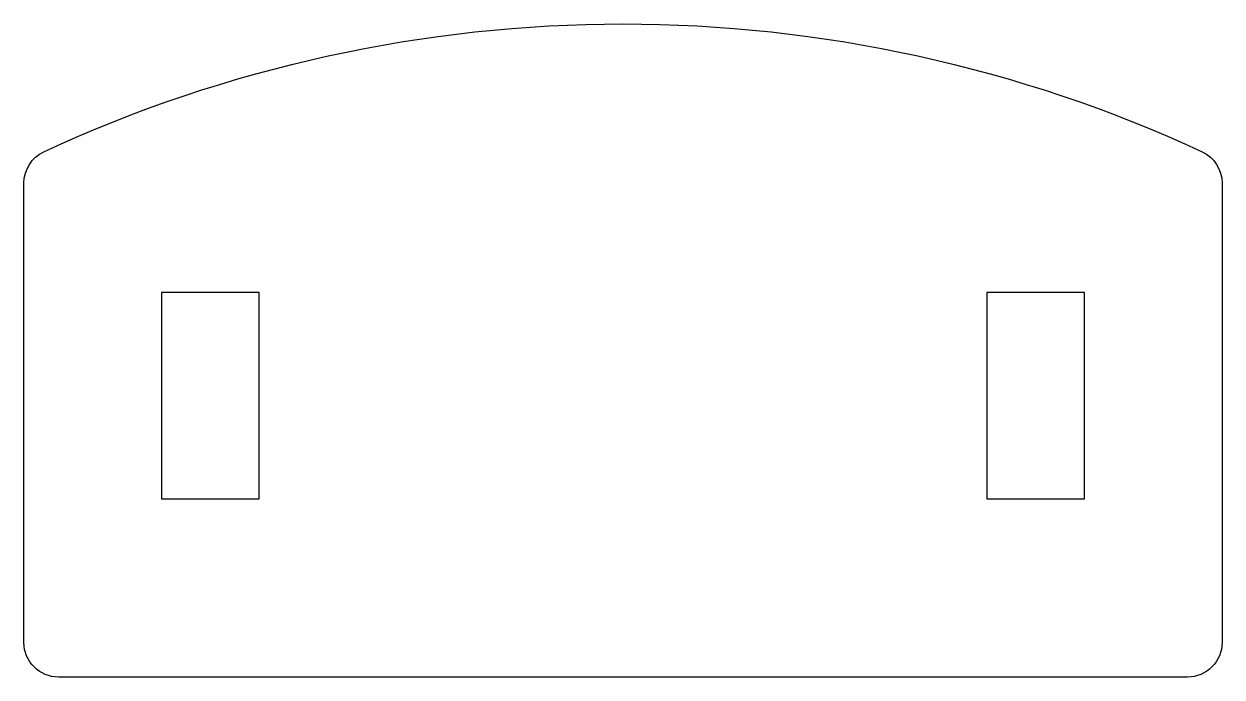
# Model space of a CAD drawing. Header units: inches. Extents: x 4.15 to 12.85, y 2.86 to 7.61.
import ezdxf

# ---------------------------------------------------------------- set-up
doc = ezdxf.new("R2010")
doc.units = ezdxf.units.IN
doc.layers.get('0').update_dxf_attribs({"linetype": 'CONTINUOUS'})

msp = doc.modelspace()

# ---------------------------------------------------------------- linework, layer by layer
msp.add_lwpolyline([(12.7096, 6.6812, -0.29197), (12.8543, 6.4544), (12.8543, 3.1126, -0.414214), (12.6043, 2.8626), (4.3957, 2.8626, -0.414214), (4.1457, 3.1126), (4.1457, 6.4544, -0.29197), (4.2904, 6.6812, -0.220734)], format="xyb", close=True)
for points in [[(5.1457, 4.1571), (5.8543, 4.1571), (5.8543, 5.6571), (5.1457, 5.6571)], [(11.8543, 4.1571), (11.8543, 5.6571), (11.1457, 5.6571), (11.1457, 4.1571)]]:
    msp.add_lwpolyline(points, close=True)

doc.saveas('drawing.dxf')
